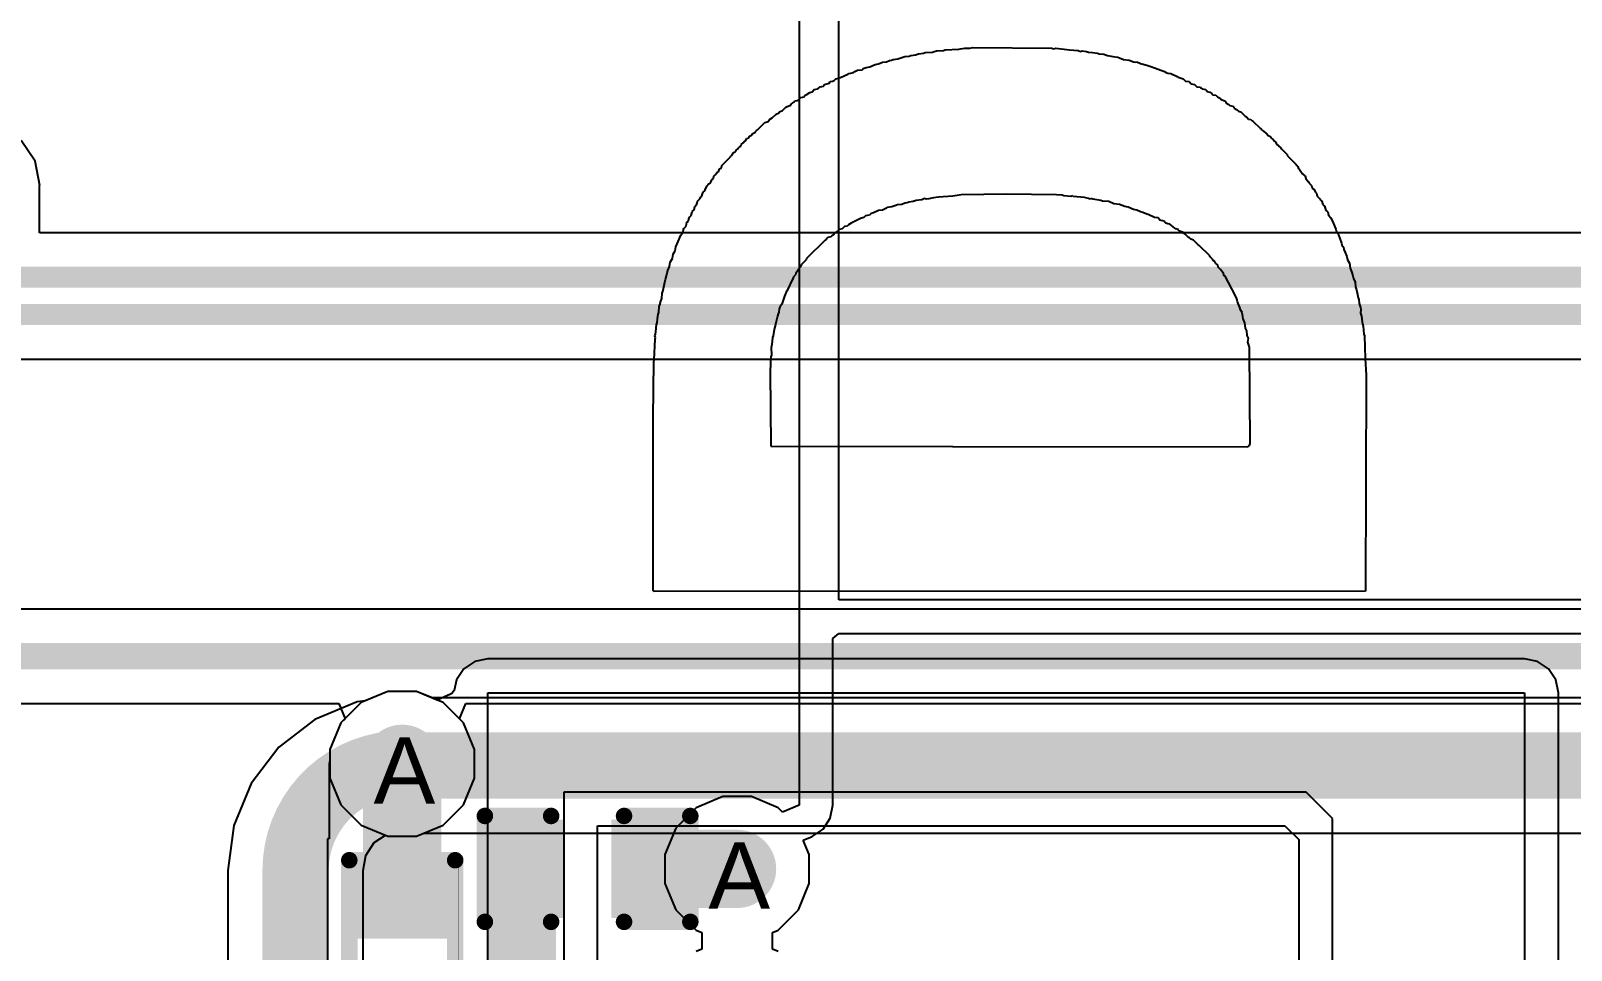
# Model space of a CAD drawing. Header units: inches. Extents: x 0 to 5271, y 0 to 5417.
# Drawn here: x 15.6 to 27.41, y 43.01 to 50.06 of the extents above; entities that cross this region are included whole.
import ezdxf

# ---------------------------------------------------------------- set-up
doc = ezdxf.new("R2010")
doc.units = ezdxf.units.IN
for name, color, linetype in [('Bottom Layer', 5, 'Continuous'), ('Drill Drawing', 1, 'Continuous'), ('L2_GND1', 16, 'Continuous'), ('L3_SIG1', 76, 'Continuous'), ('L4_PWR', 90, 'Continuous'), ('L5_GND2', 156, 'Continuous'), ('L6_SIG2', 130, 'Continuous'), ('L7_GND3', 216, 'Continuous'), ('Top Layer', 1, 'Continuous'), ('Top Overlay', 2, 'Continuous'), ('Top Paste', 8, 'Continuous'), ('Top Solder', 216, 'Continuous'), ('Via Holes', 16, 'Continuous')]:
    doc.layers.add(name, color=color, linetype=linetype)
doc.styles.add('Arial', font='', dxfattribs={"height": 0.2})
doc.styles.get('Arial').set_extended_font_data('Arial')

# ---------------------------------------------------------------- blocks, each defined once
blk = doc.blocks.new('RES_0402_468')
at = {"layer": 'Top Layer'}
for points in [[(-0.698, -0.317), (-0.698, 0.318), (-0.241, 0.318), (-0.241, -0.317)], [(0.241, -0.317), (0.241, 0.318), (0.699, 0.318), (0.699, -0.317)]]:
    blk.add_hatch(color=1, dxfattribs=at).paths.add_polyline_path(points)
at = {"layer": 'Top Paste'}
for points in [[(-0.698, -0.317), (-0.698, 0.318), (-0.241, 0.318), (-0.241, -0.317)], [(0.241, -0.317), (0.241, 0.318), (0.699, 0.318), (0.699, -0.317)]]:
    blk.add_hatch(color=8, dxfattribs=at).paths.add_polyline_path(points)
at = {"layer": 'Top Solder'}
for points in [[(-0.753, -0.372), (-0.753, 0.373), (-0.186, 0.373), (-0.186, -0.372)], [(0.186, -0.372), (0.186, 0.373), (0.754, 0.373), (0.754, -0.372)]]:
    blk.add_hatch(color=216, dxfattribs=at).paths.add_polyline_path(points)
at = {"layer": 'Top Overlay'}
for points in [[(-0.787, 0.406, 0.127, 0.127, 0), (-0.787, -0.406, 0.127, 0.127, 0)], [(-0.787, 0.406, 0.127, 0.127, 0), (0.787, 0.406, 0.127, 0.127, 0)], [(0.787, 0.406, 0.127, 0.127, 0), (0.787, -0.406, 0.127, 0.127, 0)], [(-0.787, -0.406, 0.127, 0.127, 0), (0.787, -0.406, 0.127, 0.127, 0)], [(-0.813, -0.432, 0.00323, 0.00323, 0), (0.813, -0.432, 0.00323, 0.00323, 0)]]:
    blk.add_lwpolyline(points, format="xyseb", dxfattribs=at)
for points in [[(-0.819, 0.406, 0.0635, 0.0635, 1), (-0.756, 0.406, 0.0635, 0.0635, 1)], [(-0.819, 0.406, 0.0635, 0.0635, 1), (-0.756, 0.406, 0.0635, 0.0635, 1)], [(0.756, 0.406, 0.0635, 0.0635, 1), (0.819, 0.406, 0.0635, 0.0635, 1)], [(0.756, 0.406, 0.0635, 0.0635, 1), (0.819, 0.406, 0.0635, 0.0635, 1)], [(-0.819, -0.406, 0.0635, 0.0635, 1), (-0.756, -0.406, 0.0635, 0.0635, 1)], [(-0.819, -0.406, 0.0635, 0.0635, 1), (-0.756, -0.406, 0.0635, 0.0635, 1)], [(0.756, -0.406, 0.0635, 0.0635, 1), (0.819, -0.406, 0.0635, 0.0635, 1)], [(0.756, -0.406, 0.0635, 0.0635, 1), (0.819, -0.406, 0.0635, 0.0635, 1)], [(-0.814, -0.432, 0.00161, 0.00161, 1), (-0.812, -0.432, 0.00161, 0.00161, 1)], [(0.812, -0.432, 0.00161, 0.00161, 1), (0.814, -0.432, 0.00161, 0.00161, 1)]]:
    blk.add_lwpolyline(points, format="xyseb", close=True, dxfattribs=at)
blk = doc.blocks.new('CAP_0402_598')
at = {"layer": 'Top Layer'}
for points in [[(-0.699, -0.318), (-0.699, 0.317), (-0.241, 0.317), (-0.241, -0.318)], [(0.241, -0.318), (0.241, 0.317), (0.699, 0.317), (0.699, -0.318)]]:
    blk.add_hatch(color=1, dxfattribs=at).paths.add_polyline_path(points)
at = {"layer": 'Top Paste'}
for points in [[(-0.699, -0.318), (-0.699, 0.317), (-0.241, 0.317), (-0.241, -0.318)], [(0.241, -0.318), (0.241, 0.317), (0.699, 0.317), (0.699, -0.318)]]:
    blk.add_hatch(color=8, dxfattribs=at).paths.add_polyline_path(points)
at = {"layer": 'Top Solder'}
for points in [[(-0.758, -0.378), (-0.758, 0.377), (-0.181, 0.377), (-0.181, -0.378)], [(0.181, -0.378), (0.181, 0.377), (0.758, 0.377), (0.758, -0.378)]]:
    blk.add_hatch(color=216, dxfattribs=at).paths.add_polyline_path(points)
at = {"layer": 'Top Overlay'}
for points in [[(-0.279, 0.406, 0.127, 0.127, 0), (-0.787, 0.406, 0.127, 0.127, 0)], [(-0.787, 0.406, 0.127, 0.127, 0), (-0.787, -0.406, 0.127, 0.127, 0)], [(0.787, 0.406, 0.127, 0.127, 0), (0.279, 0.406, 0.127, 0.127, 0)], [(0.787, 0.406, 0.127, 0.127, 0), (0.787, -0.406, 0.127, 0.127, 0)], [(-0.279, -0.406, 0.127, 0.127, 0), (-0.787, -0.406, 0.127, 0.127, 0)], [(0.787, -0.406, 0.127, 0.127, 0), (0.279, -0.406, 0.127, 0.127, 0)]]:
    blk.add_lwpolyline(points, format="xyseb", dxfattribs=at)
for points in [[(-0.819, 0.406, 0.0635, 0.0635, 1), (-0.756, 0.406, 0.0635, 0.0635, 1)], [(-0.819, 0.406, 0.0635, 0.0635, 1), (-0.756, 0.406, 0.0635, 0.0635, 1)], [(-0.311, 0.406, 0.0635, 0.0635, 1), (-0.248, 0.406, 0.0635, 0.0635, 1)], [(0.248, 0.406, 0.0635, 0.0635, 1), (0.311, 0.406, 0.0635, 0.0635, 1)], [(0.756, 0.406, 0.0635, 0.0635, 1), (0.819, 0.406, 0.0635, 0.0635, 1)], [(0.756, 0.406, 0.0635, 0.0635, 1), (0.819, 0.406, 0.0635, 0.0635, 1)], [(-0.819, -0.406, 0.0635, 0.0635, 1), (-0.756, -0.406, 0.0635, 0.0635, 1)], [(-0.819, -0.406, 0.0635, 0.0635, 1), (-0.756, -0.406, 0.0635, 0.0635, 1)], [(-0.311, -0.406, 0.0635, 0.0635, 1), (-0.248, -0.406, 0.0635, 0.0635, 1)], [(0.248, -0.406, 0.0635, 0.0635, 1), (0.311, -0.406, 0.0635, 0.0635, 1)], [(0.756, -0.406, 0.0635, 0.0635, 1), (0.819, -0.406, 0.0635, 0.0635, 1)], [(0.756, -0.406, 0.0635, 0.0635, 1), (0.819, -0.406, 0.0635, 0.0635, 1)]]:
    blk.add_lwpolyline(points, format="xyseb", close=True, dxfattribs=at)

msp = doc.modelspace()

# ---------------------------------------------------------------- hatches: boundary and pattern name
at = {"layer": 'Bottom Layer'}
h = msp.add_hatch(color=5, dxfattribs=at)
edge = h.paths.add_edge_path()
edge.add_arc((18.446, 44.438), 0.3, 0, 360)
h = msp.add_hatch(color=5, dxfattribs=at)
edge = h.paths.add_edge_path()
edge.add_arc((21.013, 43.632), 0.3, 0, 360)
at = {"layer": 'L2_GND1'}
h = msp.add_hatch(color=16, dxfattribs=at)
edge = h.paths.add_edge_path()
edge.add_arc((18.446, 44.438), 0.3, 0, 360)
h = msp.add_hatch(color=16, dxfattribs=at)
edge = h.paths.add_edge_path()
edge.add_arc((21.013, 43.632), 0.3, 0, 360)
at = {"layer": 'L3_SIG1'}
h = msp.add_hatch(color=76, dxfattribs=at)
edge = h.paths.add_edge_path()
edge.add_arc((18.446, 44.438), 0.3, 0, 360)
h = msp.add_hatch(color=76, dxfattribs=at)
edge = h.paths.add_edge_path()
edge.add_arc((21.013, 43.632), 0.3, 0, 360)
at = {"layer": 'L4_PWR'}
h = msp.add_hatch(color=90, dxfattribs=at)
edge = h.paths.add_edge_path()
edge.add_arc((18.446, 44.438), 0.3, 0, 360)
h = msp.add_hatch(color=90, dxfattribs=at)
edge = h.paths.add_edge_path()
edge.add_arc((21.013, 43.632), 0.3, 0, 360)
at = {"layer": 'L5_GND2'}
h = msp.add_hatch(color=156, dxfattribs=at)
edge = h.paths.add_edge_path()
edge.add_arc((18.446, 44.438), 0.3, 0, 360)
h = msp.add_hatch(color=156, dxfattribs=at)
edge = h.paths.add_edge_path()
edge.add_arc((21.013, 43.632), 0.3, 0, 360)
at = {"layer": 'L6_SIG2'}
h = msp.add_hatch(color=130, dxfattribs=at)
edge = h.paths.add_edge_path()
edge.add_arc((18.446, 44.438), 0.3, 0, 360)
h = msp.add_hatch(color=130, dxfattribs=at)
edge = h.paths.add_edge_path()
edge.add_arc((21.013, 43.632), 0.3, 0, 360)
at = {"layer": 'L7_GND3'}
h = msp.add_hatch(color=216, dxfattribs=at)
edge = h.paths.add_edge_path()
edge.add_arc((18.446, 44.438), 0.3, 0, 360)
h = msp.add_hatch(color=216, dxfattribs=at)
edge = h.paths.add_edge_path()
edge.add_arc((21.013, 43.632), 0.3, 0, 360)
at = {"layer": 'Top Layer'}
h = msp.add_hatch(color=1, dxfattribs=at)
edge = h.paths.add_edge_path()
edge.add_arc((18.446, 44.438), 0.3, 0, 360)
for points in [[(18.746, 44.438), (18.145, 44.438), (18.145, 43.279), (18.746, 43.279)], [(19.096, 40.385), (19.626, 40.385), (19.626, 43.949), (19.096, 43.949)], [(21.013, 43.332), (21.013, 43.933), (20.236, 43.933), (20.236, 43.332)]]:
    msp.add_hatch(color=1, dxfattribs=at).paths.add_polyline_path(points)
h = msp.add_hatch(color=1, dxfattribs=at)
edge = h.paths.add_edge_path()
edge.add_arc((21.013, 43.632), 0.3, 0, 360)
at = {"layer": 'Via Holes'}
h = msp.add_hatch(color=7, dxfattribs=at)
edge = h.paths.add_edge_path()
edge.add_arc((18.446, 44.438), 0.15, 0, 360)
h = msp.add_hatch(color=7, dxfattribs=at)
edge = h.paths.add_edge_path()
edge.add_arc((21.013, 43.632), 0.15, 0, 360)

# ---------------------------------------------------------------- linework, layer by layer
at = {"layer": 'Bottom Layer'}
for p, q in [((15.631, 49.059), (15.525, 49.217)), ((15.668, 48.873), (15.631, 49.059)), ((15.665, 48.511), (15.665, 48.873)), ((15.665, 48.873), (15.668, 48.873)), ((34.752, 48.511), (15.665, 48.511)), ((13.322, 47.542), (31.725, 47.542)), ((18.132, 44.907), (17.976, 44.752)), ((18.336, 44.992), (18.132, 44.907)), ((18.556, 44.992), (18.336, 44.992)), ((18.76, 44.907), (18.556, 44.992)), ((18.916, 44.752), (18.76, 44.907)), ((17.976, 44.752), (17.892, 44.548)), ((19, 44.548), (18.916, 44.752)), ((17.892, 44.548), (17.892, 44.328)), ((19, 44.328), (19, 44.548)), ((17.892, 44.328), (17.976, 44.124)), ((18.916, 44.124), (19, 44.328)), ((17.976, 44.124), (18.132, 43.968)), ((18.76, 43.968), (18.916, 44.124)), ((18.132, 43.968), (18.336, 43.884)), ((18.556, 43.884), (18.76, 43.968)), ((18.336, 43.884), (18.556, 43.884))]:
    msp.add_line(p, q, dxfattribs=at)
for points in [[(15.485, 48.17, 0.161, 0.161, 0), (18.94, 48.17, 0.161, 0.161, 0)], [(18.94, 48.17, 0.161, 0.161, 0), (35.036, 48.17, 0.161, 0.161, 0)], [(10.208, 47.883, 0.161, 0.161, 0), (32.188, 47.883, 0.161, 0.161, 0)]]:
    msp.add_lwpolyline(points, format="xyseb", dxfattribs=at)
msp.add_lwpolyline([(18.9, 48.17, 0.0804, 0.0804, 1), (18.98, 48.17, 0.0804, 0.0804, 1)], format="xyseb", close=True, dxfattribs=at)
msp.add_lwpolyline([(18.9, 48.17, 0.0804, 0.0804, 1), (18.98, 48.17, 0.0804, 0.0804, 1)], format="xyseb", close=True, dxfattribs=at)
at = {"layer": 'L2_GND1'}
for p, q in [((18.132, 44.907), (17.976, 44.752)), ((18.336, 44.992), (18.132, 44.907)), ((18.556, 44.992), (18.336, 44.992)), ((18.76, 44.907), (18.556, 44.992)), ((18.916, 44.752), (18.76, 44.907)), ((17.976, 44.752), (17.892, 44.548)), ((19, 44.548), (18.916, 44.752)), ((17.892, 44.548), (17.892, 44.328)), ((19, 44.328), (19, 44.548)), ((17.892, 44.328), (17.976, 44.124)), ((18.916, 44.124), (19, 44.328)), ((17.976, 44.124), (18.132, 43.968)), ((18.76, 43.968), (18.916, 44.124)), ((18.132, 43.968), (18.336, 43.884)), ((18.556, 43.884), (18.76, 43.968)), ((18.336, 43.884), (18.556, 43.884))]:
    msp.add_line(p, q, dxfattribs=at)
at = {"layer": 'L3_SIG1'}
for p, q in [((66.195, 45.625), (12.511, 45.625)), ((12.511, 44.9), (17.959, 44.9)), ((17.959, 44.9), (18.008, 44.783)), ((18.884, 44.783), (18.933, 44.9)), ((18.933, 44.9), (66.345, 44.9)), ((18.008, 44.783), (17.976, 44.752)), ((18.916, 44.752), (18.884, 44.783)), ((17.976, 44.752), (17.892, 44.548)), ((19, 44.548), (18.916, 44.752)), ((17.892, 44.548), (17.892, 44.328)), ((19, 44.328), (19, 44.548)), ((17.892, 44.328), (17.976, 44.124)), ((18.916, 44.124), (19, 44.328)), ((17.976, 44.124), (18.132, 43.968)), ((18.76, 43.968), (18.916, 44.124)), ((18.132, 43.968), (18.336, 43.884)), ((18.556, 43.884), (18.76, 43.968)), ((18.336, 43.884), (18.556, 43.884))]:
    msp.add_line(p, q, dxfattribs=at)
msp.add_lwpolyline([(12.09, 45.263, 0.203, 0.203, 0), (66.345, 45.263, 0.203, 0.203, 0)], format="xyseb", dxfattribs=at)
at = {"layer": 'L4_PWR'}
for p, q in [((21.488, 70.762), (21.488, 44.12)), ((21.793, 46.203), (21.793, 70.788)), ((21.793, 45.695), (21.793, 46.203)), ((95.961, 45.695), (21.793, 45.695)), ((21.747, 45.398), (21.793, 45.436)), ((21.747, 44.12), (21.747, 45.398)), ((21.793, 45.436), (95.702, 45.436)), ((18.1, 44.912), (17.777, 44.778)), ((18.162, 44.92), (18.1, 44.912)), ((18.336, 44.992), (18.162, 44.92)), ((18.556, 44.992), (18.336, 44.992)), ((18.76, 44.907), (18.556, 44.992)), ((18.916, 44.752), (18.76, 44.907)), ((17.777, 44.778), (17.5, 44.565)), ((19, 44.548), (18.916, 44.752)), ((17.5, 44.565), (17.287, 44.288)), ((19, 44.328), (19, 44.548)), ((17.287, 44.288), (17.154, 43.966)), ((18.916, 44.124), (19, 44.328)), ((20.903, 44.186), (20.7, 44.101)), ((21.124, 44.186), (20.903, 44.186)), ((21.327, 44.101), (21.124, 44.186)), ((18.76, 43.968), (18.916, 44.124)), ((20.7, 44.101), (20.544, 43.945)), ((21.361, 44.067), (21.327, 44.101)), ((21.488, 44.12), (21.361, 44.067)), ((21.728, 44.021), (21.747, 44.12)), ((17.154, 43.966), (17.108, 43.619)), ((18.556, 43.884), (18.76, 43.968)), ((20.544, 43.945), (20.459, 43.742)), ((21.588, 43.88), (21.672, 43.936)), ((21.672, 43.936), (21.728, 44.021)), ((18.166, 43.735), (18.231, 43.834)), ((18.231, 43.834), (18.317, 43.891)), ((18.317, 43.891), (18.336, 43.884)), ((18.336, 43.884), (18.556, 43.884)), ((21.521, 43.853), (21.588, 43.88)), ((21.567, 43.742), (21.521, 43.853)), ((18.146, 43.619), (18.166, 43.735)), ((20.459, 43.742), (20.459, 43.521)), ((21.567, 43.521), (21.567, 43.742)), ((17.108, 43.619), (17.11, 43.619)), ((17.11, 43.619), (17.11, 43.619)), ((17.11, 43.619), (17.11, 40.954)), ((18.146, 43.493), (18.146, 43.619)), ((18.146, 42.474), (18.146, 43.493)), ((20.459, 43.521), (20.544, 43.318)), ((21.483, 43.318), (21.567, 43.521)), ((20.544, 43.318), (20.7, 43.162)), ((21.327, 43.162), (21.483, 43.318)), ((20.7, 43.162), (20.742, 43.144)), ((20.742, 43.144), (20.742, 43.017)), ((21.284, 43.144), (21.327, 43.162)), ((21.284, 43.017), (21.284, 43.144)), ((20.742, 43.017), (20.7, 42.999)), ((21.327, 42.999), (21.284, 43.017))]:
    msp.add_line(p, q, dxfattribs=at)
for points in [[(17.628, 43.619, 0.508, 0.508, -0.414214), (18.446, 44.438, 0.508, 0.508, 0)], [(17.628, 43.619, 0.508, 0.508, -0.414214), (18.446, 44.438, 0.508, 0.508, 0)], [(17.628, 43.619, 0.508, 0.508, -0.414214), (18.446, 44.438, 0.508, 0.508, 0)], [(17.628, 43.619, 0.508, 0.508, -0.414214), (18.446, 44.438, 0.508, 0.508, 0)], [(17.628, 40.954, 0.508, 0.508, 0), (17.628, 43.619, 0.508, 0.508, 0)]]:
    msp.add_lwpolyline(points, format="xyseb", dxfattribs=at)
for points in [[(18.319, 44.438, 0.254, 0.254, 1), (18.573, 44.438, 0.254, 0.254, 1)], [(18.319, 44.438, 0.254, 0.254, 1), (18.573, 44.438, 0.254, 0.254, 1)], [(18.319, 44.438, 0.254, 0.254, 1), (18.573, 44.438, 0.254, 0.254, 1)], [(18.319, 44.438, 0.254, 0.254, 1), (18.573, 44.438, 0.254, 0.254, 1)], [(17.501, 43.619, 0.254, 0.254, 1), (17.755, 43.619, 0.254, 0.254, 1)], [(17.501, 43.619, 0.254, 0.254, 1), (17.755, 43.619, 0.254, 0.254, 1)], [(17.501, 43.619, 0.254, 0.254, 1), (17.755, 43.619, 0.254, 0.254, 1)], [(17.501, 43.619, 0.254, 0.254, 1), (17.755, 43.619, 0.254, 0.254, 1)], [(17.501, 43.619, 0.254, 0.254, 1), (17.755, 43.619, 0.254, 0.254, 1)]]:
    msp.add_lwpolyline(points, format="xyseb", close=True, dxfattribs=at)
at = {"layer": 'L5_GND2'}
for p, q in [((18.132, 44.907), (17.976, 44.752)), ((18.336, 44.992), (18.132, 44.907)), ((18.556, 44.992), (18.336, 44.992)), ((18.76, 44.907), (18.556, 44.992)), ((18.916, 44.752), (18.76, 44.907)), ((17.976, 44.752), (17.892, 44.548)), ((19, 44.548), (18.916, 44.752)), ((17.892, 44.548), (17.892, 44.328)), ((19, 44.328), (19, 44.548)), ((17.892, 44.328), (17.976, 44.124)), ((18.916, 44.124), (19, 44.328)), ((17.976, 44.124), (18.132, 43.968)), ((18.76, 43.968), (18.916, 44.124)), ((18.132, 43.968), (18.336, 43.884)), ((18.556, 43.884), (18.76, 43.968)), ((18.336, 43.884), (18.556, 43.884))]:
    msp.add_line(p, q, dxfattribs=at)
at = {"layer": 'L6_SIG2'}
for p, q in [((18.132, 44.907), (17.976, 44.752)), ((18.336, 44.992), (18.132, 44.907)), ((18.556, 44.992), (18.336, 44.992)), ((18.675, 44.943), (18.556, 44.992)), ((39.587, 44.943), (18.675, 44.943)), ((17.976, 44.752), (17.892, 44.548)), ((17.892, 44.548), (17.892, 44.328)), ((17.892, 44.328), (17.976, 44.124)), ((17.976, 44.124), (18.132, 43.968)), ((18.132, 43.968), (18.336, 43.884)), ((18.336, 43.884), (18.556, 43.884)), ((18.556, 43.884), (18.611, 43.907)), ((18.611, 43.907), (39.802, 43.907))]:
    msp.add_line(p, q, dxfattribs=at)
msp.add_lwpolyline([(18.44, 44.425, 0.508, 0.508, 0), (39.802, 44.425, 0.508, 0.508, 0)], format="xyseb", dxfattribs=at)
msp.add_lwpolyline([(18.313, 44.425, 0.254, 0.254, 1), (18.567, 44.425, 0.254, 0.254, 1)], format="xyseb", close=True, dxfattribs=at)
at = {"layer": 'L7_GND3'}
for p, q in [((18.132, 44.907), (17.976, 44.752)), ((18.336, 44.992), (18.132, 44.907)), ((18.556, 44.992), (18.336, 44.992)), ((18.76, 44.907), (18.556, 44.992)), ((18.916, 44.752), (18.76, 44.907)), ((17.976, 44.752), (17.892, 44.548)), ((19, 44.548), (18.916, 44.752)), ((17.892, 44.548), (17.892, 44.328)), ((19, 44.328), (19, 44.548)), ((17.892, 44.328), (17.976, 44.124)), ((18.916, 44.124), (19, 44.328)), ((17.976, 44.124), (18.132, 43.968)), ((18.76, 43.968), (18.916, 44.124)), ((18.132, 43.968), (18.336, 43.884)), ((18.556, 43.884), (18.76, 43.968)), ((18.336, 43.884), (18.556, 43.884))]:
    msp.add_line(p, q, dxfattribs=at)
at = {"layer": 'Top Layer'}
for p, q in [((19.101, 45.242), (19.002, 45.223)), ((27.051, 45.242), (19.101, 45.242)), ((27.15, 45.223), (27.051, 45.242)), ((18.918, 45.167), (18.862, 45.083)), ((19.002, 45.223), (18.918, 45.167)), ((27.234, 45.167), (27.15, 45.223)), ((27.29, 45.083), (27.234, 45.167)), ((18.845, 44.999), (18.826, 44.978)), ((18.862, 45.083), (18.845, 44.999)), ((27.31, 44.983), (27.29, 45.083)), ((18.132, 44.907), (17.976, 44.752)), ((18.336, 44.992), (18.132, 44.907)), ((18.556, 44.992), (18.336, 44.992)), ((18.715, 44.926), (18.556, 44.992)), ((18.816, 44.972), (18.715, 44.926)), ((18.826, 44.978), (18.816, 44.972)), ((19.101, 40.386), (19.101, 44.983)), ((19.101, 44.983), (27.051, 44.983)), ((27.051, 44.983), (27.051, 38.583)), ((27.31, 38.583), (27.31, 44.983)), ((17.976, 44.752), (17.892, 44.548)), ((17.892, 44.548), (17.892, 44.468)), ((17.892, 44.468), (17.886, 44.438)), ((17.886, 44.438), (17.886, 43.863)), ((25.375, 44.221), (19.685, 44.221)), ((19.685, 44.221), (19.685, 40.386)), ((25.578, 44.018), (25.375, 44.221)), ((19.944, 41.228), (19.944, 43.962)), ((19.944, 43.962), (25.213, 43.962)), ((25.213, 43.962), (25.319, 43.857)), ((25.578, 38.583), (25.578, 44.018)), ((17.886, 43.863), (17.874, 43.863)), ((17.874, 43.863), (17.874, 42.898)), ((25.319, 43.857), (25.319, 38.583))]:
    msp.add_line(p, q, dxfattribs=at)
at = {"layer": 'Top Overlay'}
for p, q in [((22.198, 49.835), (22.211, 49.84)), ((22.211, 49.84), (22.246, 49.844)), ((22.246, 49.844), (22.268, 49.853)), ((22.268, 49.853), (22.285, 49.857)), ((22.285, 49.857), (22.298, 49.861)), ((22.298, 49.861), (22.333, 49.866)), ((22.333, 49.866), (22.346, 49.87)), ((22.346, 49.87), (22.381, 49.875)), ((22.381, 49.875), (22.403, 49.883)), ((22.403, 49.883), (22.442, 49.888)), ((22.442, 49.888), (22.455, 49.892)), ((22.455, 49.892), (22.512, 49.896)), ((22.512, 49.896), (22.525, 49.901)), ((22.525, 49.901), (22.542, 49.905)), ((22.542, 49.905), (22.595, 49.909)), ((22.595, 49.909), (22.608, 49.914)), ((22.608, 49.914), (22.712, 49.918)), ((22.712, 49.918), (22.725, 49.922)), ((22.725, 49.922), (22.756, 49.927)), ((22.756, 49.927), (22.797, 49.925)), ((22.797, 49.925), (22.821, 49.931)), ((22.821, 49.931), (23.427, 49.927)), ((23.427, 49.927), (23.44, 49.922)), ((23.44, 49.922), (23.458, 49.927)), ((23.458, 49.927), (23.562, 49.914)), ((23.562, 49.914), (23.628, 49.909)), ((23.628, 49.909), (23.645, 49.901)), ((23.645, 49.901), (23.658, 49.905)), ((23.658, 49.905), (23.693, 49.901)), ((23.693, 49.901), (23.706, 49.896)), ((23.706, 49.896), (23.737, 49.892)), ((23.737, 49.892), (23.776, 49.888)), ((23.776, 49.888), (23.789, 49.883)), ((23.789, 49.883), (23.824, 49.879)), ((23.824, 49.879), (23.837, 49.875)), ((23.837, 49.875), (23.854, 49.87)), ((23.854, 49.87), (23.881, 49.866)), ((23.881, 49.866), (23.894, 49.861)), ((23.894, 49.861), (23.933, 49.857)), ((23.933, 49.857), (23.946, 49.853)), ((23.946, 49.853), (23.976, 49.84)), ((23.976, 49.84), (24.02, 49.835)), ((21.806, 49.7), (21.862, 49.726)), ((21.862, 49.726), (21.871, 49.731)), ((21.871, 49.731), (21.884, 49.735)), ((21.884, 49.735), (21.906, 49.739)), ((21.906, 49.739), (21.915, 49.748)), ((21.915, 49.748), (21.936, 49.757)), ((21.936, 49.757), (21.971, 49.761)), ((21.971, 49.761), (21.98, 49.77)), ((21.98, 49.77), (22.002, 49.779)), ((22.002, 49.779), (22.032, 49.783)), ((22.032, 49.783), (22.072, 49.8)), ((22.072, 49.8), (22.098, 49.805)), ((22.098, 49.805), (22.128, 49.818)), ((22.128, 49.818), (22.159, 49.822)), ((22.159, 49.822), (22.181, 49.831)), ((22.181, 49.831), (22.198, 49.835)), ((24.02, 49.835), (24.051, 49.822)), ((24.051, 49.822), (24.064, 49.818)), ((24.064, 49.818), (24.077, 49.822)), ((24.077, 49.822), (24.107, 49.809)), ((24.107, 49.809), (24.155, 49.796)), ((24.155, 49.796), (24.177, 49.787)), ((24.177, 49.787), (24.221, 49.774)), ((24.221, 49.774), (24.242, 49.766)), ((24.242, 49.766), (24.29, 49.748)), ((24.29, 49.748), (24.299, 49.739)), ((24.299, 49.739), (24.316, 49.735)), ((24.316, 49.735), (24.338, 49.731)), ((24.338, 49.731), (24.386, 49.709)), ((21.588, 49.591), (21.605, 49.609)), ((21.605, 49.609), (21.631, 49.613)), ((21.631, 49.613), (21.649, 49.63)), ((21.649, 49.63), (21.675, 49.635)), ((21.675, 49.635), (21.681, 49.641)), ((21.681, 49.641), (21.684, 49.648)), ((21.684, 49.648), (21.719, 49.657)), ((21.719, 49.657), (21.727, 49.67)), ((21.727, 49.67), (21.745, 49.674)), ((21.745, 49.674), (21.758, 49.678)), ((21.758, 49.678), (21.771, 49.691)), ((21.771, 49.691), (21.806, 49.7)), ((24.386, 49.709), (24.395, 49.705)), ((24.395, 49.705), (24.417, 49.696)), ((24.417, 49.696), (24.434, 49.691)), ((24.434, 49.691), (24.452, 49.674)), ((24.452, 49.674), (24.478, 49.67)), ((24.478, 49.67), (24.495, 49.652)), ((24.495, 49.652), (24.521, 49.648)), ((24.521, 49.648), (24.539, 49.63)), ((24.539, 49.63), (24.567, 49.628)), ((24.567, 49.628), (24.571, 49.62)), ((24.571, 49.62), (24.578, 49.613)), ((24.578, 49.613), (24.604, 49.609)), ((24.604, 49.609), (24.611, 49.602)), ((24.611, 49.602), (24.615, 49.593)), ((21.396, 49.478), (21.418, 49.487)), ((21.418, 49.487), (21.424, 49.489)), ((21.424, 49.489), (21.429, 49.497)), ((21.429, 49.497), (21.44, 49.508)), ((21.44, 49.508), (21.448, 49.513)), ((21.448, 49.513), (21.457, 49.521)), ((21.457, 49.521), (21.474, 49.526)), ((21.474, 49.526), (21.483, 49.53)), ((21.483, 49.53), (21.501, 49.548)), ((21.501, 49.548), (21.527, 49.552)), ((21.527, 49.552), (21.533, 49.558)), ((21.533, 49.558), (21.535, 49.565)), ((21.535, 49.565), (21.544, 49.569)), ((21.544, 49.569), (21.57, 49.587)), ((21.57, 49.587), (21.588, 49.591)), ((24.615, 49.593), (24.637, 49.589)), ((24.637, 49.589), (24.652, 49.578)), ((24.652, 49.578), (24.661, 49.569)), ((24.661, 49.569), (24.683, 49.565)), ((24.683, 49.565), (24.696, 49.552)), ((24.696, 49.552), (24.72, 49.541)), ((24.72, 49.541), (24.724, 49.532)), ((24.724, 49.532), (24.752, 49.521)), ((24.752, 49.521), (24.759, 49.515)), ((24.759, 49.515), (24.761, 49.508)), ((24.761, 49.508), (24.783, 49.495)), ((24.783, 49.495), (24.792, 49.487)), ((24.792, 49.487), (24.813, 49.482)), ((24.813, 49.482), (24.82, 49.476)), ((21.243, 49.36), (21.252, 49.365)), ((21.252, 49.365), (21.261, 49.378)), ((21.261, 49.378), (21.283, 49.391)), ((21.283, 49.391), (21.313, 49.421)), ((21.313, 49.421), (21.335, 49.43)), ((21.335, 49.43), (21.339, 49.439)), ((21.339, 49.439), (21.361, 49.447)), ((21.361, 49.447), (21.387, 49.473)), ((21.387, 49.473), (21.396, 49.478)), ((24.82, 49.476), (24.824, 49.467)), ((24.824, 49.467), (24.848, 49.452)), ((24.848, 49.452), (24.857, 49.443)), ((24.857, 49.443), (24.874, 49.439)), ((24.874, 49.439), (24.909, 49.404)), ((24.909, 49.404), (24.918, 49.399)), ((24.918, 49.399), (24.935, 49.382)), ((24.935, 49.382), (24.953, 49.378)), ((24.953, 49.378), (24.962, 49.369)), ((24.962, 49.369), (24.97, 49.365)), ((24.97, 49.365), (25.023, 49.312)), ((21.106, 49.245), (21.108, 49.251)), ((21.108, 49.251), (21.128, 49.262)), ((21.128, 49.262), (21.13, 49.269)), ((21.13, 49.269), (21.139, 49.273)), ((21.139, 49.273), (21.15, 49.28)), ((21.15, 49.28), (21.154, 49.288)), ((21.154, 49.288), (21.161, 49.295)), ((21.161, 49.295), (21.169, 49.299)), ((21.169, 49.299), (21.226, 49.356)), ((21.226, 49.356), (21.243, 49.36)), ((25.023, 49.312), (25.029, 49.31)), ((25.029, 49.31), (25.033, 49.301)), ((25.033, 49.301), (25.04, 49.295)), ((25.04, 49.295), (25.049, 49.29)), ((25.049, 49.29), (25.066, 49.273)), ((25.066, 49.273), (25.075, 49.269)), ((25.075, 49.269), (25.084, 49.256)), ((25.084, 49.256), (25.097, 49.251)), ((25.097, 49.251), (25.103, 49.245)), ((20.986, 49.125), (20.995, 49.129)), ((20.995, 49.129), (21.002, 49.136)), ((21.002, 49.136), (21.006, 49.144)), ((21.006, 49.144), (21.019, 49.153)), ((21.019, 49.153), (21.023, 49.162)), ((21.023, 49.162), (21.034, 49.173)), ((21.034, 49.173), (21.041, 49.175)), ((21.041, 49.175), (21.045, 49.188)), ((21.045, 49.188), (21.06, 49.199)), ((21.06, 49.199), (21.069, 49.212)), ((21.069, 49.212), (21.078, 49.216)), ((21.078, 49.216), (21.087, 49.234)), ((21.087, 49.234), (21.1, 49.238)), ((21.1, 49.238), (21.106, 49.245)), ((25.103, 49.245), (25.108, 49.236)), ((25.108, 49.236), (25.123, 49.225)), ((25.123, 49.225), (25.132, 49.212)), ((25.132, 49.212), (25.14, 49.208)), ((25.14, 49.208), (25.149, 49.19)), ((25.149, 49.19), (25.158, 49.186)), ((25.158, 49.186), (25.164, 49.179)), ((25.164, 49.179), (25.169, 49.171)), ((25.169, 49.171), (25.182, 49.162)), ((25.182, 49.162), (25.186, 49.153)), ((25.186, 49.153), (25.23, 49.11)), ((20.893, 49.009), (20.897, 49.027)), ((20.897, 49.027), (20.962, 49.092)), ((20.962, 49.092), (20.964, 49.099)), ((20.964, 49.099), (20.973, 49.103)), ((20.973, 49.103), (20.986, 49.125)), ((25.23, 49.11), (25.234, 49.101)), ((25.234, 49.101), (25.299, 49.035)), ((25.299, 49.035), (25.304, 49.027)), ((25.304, 49.027), (25.312, 49.018)), ((25.312, 49.018), (25.317, 49.001)), ((20.803, 48.889), (20.81, 48.896)), ((20.81, 48.896), (20.823, 48.918)), ((20.823, 48.918), (20.832, 48.926)), ((20.832, 48.926), (20.836, 48.944)), ((20.836, 48.944), (20.853, 48.961)), ((20.853, 48.961), (20.858, 48.97)), ((20.858, 48.97), (20.864, 48.977)), ((20.864, 48.977), (20.871, 48.979)), ((20.871, 48.979), (20.879, 49.001)), ((20.879, 49.001), (20.893, 49.009)), ((25.317, 49.001), (25.326, 48.996)), ((25.326, 48.996), (25.33, 48.987)), ((25.33, 48.987), (25.349, 48.963)), ((25.349, 48.963), (25.369, 48.944)), ((25.369, 48.944), (25.373, 48.926)), ((25.373, 48.926), (25.378, 48.918)), ((25.378, 48.918), (25.395, 48.9)), ((25.395, 48.9), (25.4, 48.892)), ((25.4, 48.892), (25.417, 48.874)), ((20.727, 48.77), (20.738, 48.789)), ((20.738, 48.789), (20.744, 48.791)), ((20.744, 48.791), (20.749, 48.809)), ((20.749, 48.809), (20.753, 48.822)), ((20.753, 48.822), (20.766, 48.831)), ((20.766, 48.831), (20.77, 48.848)), ((20.77, 48.848), (20.784, 48.87)), ((20.784, 48.87), (20.792, 48.879)), ((20.792, 48.879), (20.794, 48.885)), ((20.794, 48.885), (20.803, 48.889)), ((22.518, 48.778), (22.484, 48.77)), ((22.558, 48.783), (22.518, 48.778)), ((22.667, 48.791), (22.558, 48.783)), ((22.717, 48.798), (22.667, 48.791)), ((22.73, 48.802), (22.717, 48.798)), ((23.079, 48.807), (22.73, 48.802)), ((23.462, 48.802), (23.079, 48.807)), ((23.506, 48.798), (23.462, 48.802)), ((23.519, 48.794), (23.506, 48.798)), ((23.571, 48.789), (23.519, 48.794)), ((23.584, 48.794), (23.571, 48.789)), ((23.589, 48.789), (23.584, 48.794)), ((23.676, 48.78), (23.589, 48.789)), ((23.706, 48.772), (23.676, 48.78)), ((25.417, 48.874), (25.421, 48.852)), ((25.421, 48.852), (25.434, 48.844)), ((25.434, 48.844), (25.448, 48.822)), ((25.448, 48.822), (25.456, 48.813)), ((25.456, 48.813), (25.461, 48.791)), ((25.461, 48.791), (25.482, 48.77)), ((20.662, 48.643), (20.666, 48.661)), ((20.666, 48.661), (20.67, 48.674)), ((20.67, 48.674), (20.683, 48.687)), ((20.683, 48.687), (20.688, 48.713)), ((20.688, 48.713), (20.705, 48.73)), ((20.705, 48.73), (20.709, 48.752)), ((20.709, 48.752), (20.727, 48.77)), ((22.041, 48.658), (22.028, 48.645)), ((22.059, 48.663), (22.041, 48.658)), ((22.098, 48.68), (22.059, 48.663)), ((22.128, 48.685), (22.098, 48.68)), ((22.159, 48.698), (22.128, 48.685)), ((22.165, 48.704), (22.159, 48.698)), ((22.2, 48.709), (22.165, 48.704)), ((22.229, 48.719), (22.2, 48.709)), ((22.242, 48.724), (22.229, 48.719)), ((22.276, 48.728), (22.242, 48.724)), ((22.298, 48.737), (22.276, 48.728)), ((22.316, 48.741), (22.298, 48.737)), ((22.329, 48.746), (22.316, 48.741)), ((22.364, 48.75), (22.329, 48.746)), ((22.385, 48.759), (22.364, 48.75)), ((22.429, 48.763), (22.385, 48.759)), ((22.451, 48.772), (22.429, 48.763)), ((22.464, 48.767), (22.451, 48.772)), ((22.484, 48.77), (22.464, 48.767)), ((23.719, 48.767), (23.706, 48.772)), ((23.728, 48.772), (23.719, 48.767)), ((23.741, 48.767), (23.728, 48.772)), ((23.802, 48.759), (23.741, 48.767)), ((23.815, 48.754), (23.802, 48.759)), ((23.863, 48.75), (23.815, 48.754)), ((23.902, 48.732), (23.863, 48.75)), ((23.946, 48.728), (23.902, 48.732)), ((23.985, 48.711), (23.946, 48.728)), ((24.011, 48.706), (23.985, 48.711)), ((24.051, 48.689), (24.011, 48.706)), ((24.077, 48.685), (24.051, 48.689)), ((24.107, 48.671), (24.077, 48.685)), ((24.125, 48.667), (24.107, 48.671)), ((24.155, 48.654), (24.125, 48.667)), ((25.482, 48.77), (25.487, 48.761)), ((25.487, 48.761), (25.496, 48.752)), ((25.496, 48.752), (25.5, 48.735)), ((25.5, 48.735), (25.504, 48.726)), ((25.504, 48.726), (25.511, 48.719)), ((25.511, 48.719), (25.517, 48.717)), ((25.517, 48.717), (25.526, 48.682)), ((25.526, 48.682), (25.541, 48.671)), ((25.541, 48.671), (25.546, 48.645)), ((20.6, 48.525), (20.605, 48.543)), ((20.605, 48.543), (20.622, 48.56)), ((20.622, 48.56), (20.627, 48.591)), ((20.627, 48.591), (20.64, 48.6)), ((20.64, 48.6), (20.644, 48.617)), ((20.644, 48.617), (20.648, 48.63)), ((20.648, 48.63), (20.662, 48.643)), ((21.819, 48.541), (21.797, 48.536)), ((21.836, 48.558), (21.819, 48.541)), ((21.858, 48.562), (21.836, 48.558)), ((21.867, 48.571), (21.858, 48.562)), ((21.889, 48.584), (21.867, 48.571)), ((21.96, 48.621), (21.889, 48.584)), ((21.984, 48.628), (21.96, 48.621)), ((21.998, 48.641), (21.984, 48.628)), ((22.028, 48.645), (21.998, 48.641)), ((24.164, 48.65), (24.155, 48.654)), ((24.212, 48.628), (24.164, 48.65)), ((24.242, 48.624), (24.212, 48.628)), ((24.255, 48.606), (24.242, 48.624)), ((24.288, 48.6), (24.255, 48.606)), ((24.292, 48.591), (24.288, 48.6)), ((24.299, 48.584), (24.292, 48.591)), ((24.316, 48.58), (24.299, 48.584)), ((24.33, 48.576), (24.316, 48.58)), ((24.369, 48.545), (24.33, 48.576)), ((24.377, 48.541), (24.369, 48.545)), ((24.395, 48.536), (24.377, 48.541)), ((25.546, 48.645), (25.565, 48.626)), ((25.565, 48.626), (25.583, 48.586)), ((25.583, 48.586), (25.604, 48.539)), ((25.604, 48.539), (25.609, 48.517)), ((20.544, 48.403), (20.561, 48.443)), ((20.561, 48.443), (20.583, 48.491)), ((20.583, 48.491), (20.596, 48.512)), ((20.596, 48.512), (20.6, 48.525)), ((21.688, 48.454), (21.546, 48.312)), ((21.697, 48.458), (21.688, 48.454)), ((21.708, 48.473), (21.697, 48.458)), ((21.732, 48.48), (21.708, 48.473)), ((21.74, 48.488), (21.732, 48.48)), ((21.749, 48.493), (21.74, 48.488)), ((21.766, 48.51), (21.749, 48.493)), ((21.788, 48.523), (21.766, 48.51)), ((21.79, 48.53), (21.788, 48.523)), ((21.797, 48.536), (21.79, 48.53)), ((24.397, 48.53), (24.395, 48.536)), ((24.404, 48.523), (24.397, 48.53)), ((24.412, 48.519), (24.404, 48.523)), ((24.43, 48.515), (24.412, 48.519)), ((24.432, 48.508), (24.43, 48.515)), ((24.452, 48.497), (24.432, 48.508)), ((24.473, 48.475), (24.452, 48.497)), ((24.482, 48.471), (24.473, 48.475)), ((24.491, 48.462), (24.482, 48.471)), ((24.513, 48.454), (24.491, 48.462)), ((24.547, 48.419), (24.513, 48.454)), ((25.609, 48.517), (25.618, 48.508)), ((25.618, 48.508), (25.633, 48.467)), ((25.633, 48.467), (25.648, 48.43)), ((25.648, 48.43), (25.652, 48.408)), ((20.5, 48.286), (20.518, 48.312)), ((20.518, 48.312), (20.522, 48.347)), ((20.522, 48.347), (20.539, 48.373)), ((20.539, 48.373), (20.544, 48.403)), ((21.542, 48.303), (21.507, 48.268)), ((21.546, 48.312), (21.542, 48.303)), ((24.556, 48.414), (24.547, 48.419)), ((24.637, 48.334), (24.556, 48.414)), ((24.641, 48.325), (24.637, 48.334)), ((24.659, 48.307), (24.641, 48.325)), ((24.663, 48.299), (24.659, 48.307)), ((25.652, 48.408), (25.661, 48.399)), ((25.661, 48.399), (25.666, 48.382)), ((25.666, 48.382), (25.674, 48.36)), ((25.674, 48.36), (25.687, 48.329)), ((25.687, 48.329), (25.692, 48.303)), ((25.692, 48.303), (25.709, 48.277)), ((20.472, 48.179), (20.478, 48.203)), ((20.478, 48.203), (20.483, 48.22)), ((20.483, 48.22), (20.496, 48.251)), ((20.496, 48.251), (20.5, 48.286)), ((21.461, 48.188), (21.446, 48.172)), ((21.466, 48.209), (21.461, 48.188)), ((21.474, 48.214), (21.466, 48.209)), ((21.485, 48.229), (21.474, 48.214)), ((21.49, 48.238), (21.485, 48.229)), ((21.498, 48.246), (21.49, 48.238)), ((21.507, 48.268), (21.498, 48.246)), ((24.676, 48.29), (24.663, 48.299)), ((24.683, 48.275), (24.676, 48.29)), ((24.698, 48.264), (24.683, 48.275)), ((24.702, 48.246), (24.698, 48.264)), ((24.72, 48.229), (24.702, 48.246)), ((24.724, 48.22), (24.72, 48.229)), ((24.737, 48.207), (24.724, 48.22)), ((24.741, 48.199), (24.737, 48.207)), ((24.748, 48.179), (24.741, 48.199)), ((25.709, 48.277), (25.713, 48.238)), ((25.713, 48.238), (25.727, 48.207)), ((25.727, 48.207), (25.733, 48.179)), ((20.444, 48.059), (20.454, 48.105)), ((20.454, 48.105), (20.459, 48.131)), ((20.459, 48.131), (20.465, 48.151)), ((20.465, 48.151), (20.472, 48.179)), ((21.442, 48.164), (21.394, 48.063)), ((21.446, 48.172), (21.442, 48.164)), ((24.757, 48.175), (24.748, 48.179)), ((24.768, 48.151), (24.757, 48.175)), ((24.781, 48.129), (24.768, 48.151)), ((24.831, 48.031), (24.781, 48.129)), ((25.733, 48.179), (25.74, 48.159)), ((25.74, 48.159), (25.751, 48.131)), ((25.751, 48.131), (25.755, 48.096)), ((25.755, 48.096), (25.761, 48.072)), ((25.761, 48.072), (25.766, 48.05)), ((20.417, 47.946), (20.422, 47.959)), ((20.422, 47.959), (20.428, 47.987)), ((20.428, 47.987), (20.435, 48.007)), ((20.435, 48.007), (20.439, 48.046)), ((20.439, 48.046), (20.444, 48.059)), ((21.355, 47.963), (21.342, 47.941)), ((21.363, 47.985), (21.355, 47.963)), ((21.368, 48.002), (21.363, 47.985)), ((21.376, 48.024), (21.368, 48.002)), ((21.389, 48.055), (21.376, 48.024)), ((21.394, 48.063), (21.389, 48.055)), ((24.844, 48.005), (24.831, 48.031)), ((24.85, 47.981), (24.844, 48.005)), ((24.868, 47.937), (24.85, 47.981)), ((25.766, 48.05), (25.77, 48.037)), ((25.77, 48.037), (25.774, 48.011)), ((25.774, 48.011), (25.779, 47.998)), ((25.779, 47.998), (25.783, 47.967)), ((25.783, 47.967), (25.792, 47.937)), ((20.4, 47.819), (20.404, 47.85)), ((20.404, 47.85), (20.409, 47.885)), ((20.409, 47.885), (20.413, 47.898)), ((20.413, 47.898), (20.417, 47.946)), ((21.315, 47.841), (21.311, 47.819)), ((21.324, 47.872), (21.315, 47.841)), ((21.328, 47.889), (21.324, 47.872)), ((21.333, 47.902), (21.328, 47.889)), ((21.337, 47.928), (21.333, 47.902)), ((21.342, 47.941), (21.337, 47.928)), ((24.872, 47.92), (24.868, 47.937)), ((24.885, 47.898), (24.872, 47.92)), ((24.89, 47.867), (24.885, 47.898)), ((24.894, 47.85), (24.89, 47.867)), ((24.907, 47.819), (24.894, 47.85)), ((25.792, 47.937), (25.794, 47.922)), ((25.794, 47.922), (25.792, 47.893)), ((25.792, 47.893), (25.801, 47.872)), ((25.801, 47.872), (25.805, 47.824)), ((20.383, 47.719), (20.387, 47.732)), ((20.387, 47.706), (20.383, 47.719)), ((20.387, 47.732), (20.391, 47.75)), ((20.391, 47.75), (20.396, 47.806)), ((20.396, 47.806), (20.4, 47.819)), ((21.289, 47.719), (21.285, 47.706)), ((21.294, 47.754), (21.289, 47.719)), ((21.3, 47.778), (21.294, 47.754)), ((21.307, 47.806), (21.3, 47.778)), ((21.311, 47.819), (21.307, 47.806)), ((24.911, 47.78), (24.907, 47.819)), ((24.92, 47.758), (24.911, 47.78)), ((24.924, 47.723), (24.92, 47.758)), ((24.933, 47.702), (24.924, 47.723)), ((25.805, 47.824), (25.809, 47.811)), ((25.809, 47.811), (25.814, 47.793)), ((25.814, 47.793), (25.818, 47.732)), ((25.818, 47.732), (25.822, 47.719)), ((25.822, 47.719), (25.829, 47.547)), ((20.378, 47.536), (20.385, 47.695)), ((20.385, 47.695), (20.387, 47.706)), ((21.276, 47.641), (21.274, 47.63)), ((21.274, 47.63), (21.276, 47.571)), ((21.28, 47.654), (21.276, 47.641)), ((21.285, 47.706), (21.28, 47.654)), ((24.929, 47.671), (24.933, 47.702)), ((24.938, 47.641), (24.929, 47.671)), ((24.942, 47.628), (24.938, 47.641)), ((24.946, 46.895), (24.942, 47.628)), ((20.369, 47.091), (20.374, 47.523)), ((20.374, 47.523), (20.378, 47.536)), ((21.272, 47.558), (21.267, 47.449)), ((21.276, 47.571), (21.272, 47.558)), ((25.829, 47.547), (25.836, 47.418)), ((21.267, 47.449), (21.272, 46.873)), ((25.836, 47.418), (25.831, 45.762)), ((20.369, 45.766), (20.369, 47.091)), ((24.942, 46.878), (24.946, 46.895)), ((21.272, 46.873), (22.664, 46.871)), ((22.664, 46.871), (22.669, 46.871)), ((22.669, 46.871), (24.929, 46.869)), ((24.929, 46.869), (24.942, 46.878)), ((20.376, 45.76), (20.369, 45.766)), ((25.831, 45.762), (20.376, 45.76))]:
    msp.add_line(p, q, dxfattribs=at)

# ---------------------------------------------------------------- block references
for name, p, rotation in [('CAP_0402_598', (19.867, 43.632), 180), ('RES_0402_468', (18.446, 42.911), 90)]:
    msp.add_blockref(name, p, dxfattribs=dict(rotation=rotation))

# ---------------------------------------------------------------- texts
at = {"layer": 'Drill Drawing', "style": 'Arial'}
for p in [(18.226, 44.133), (20.793, 43.327)]:
    msp.add_text('A', height=0.508, dxfattribs=at).set_placement(p)

doc.saveas('drawing.dxf')
